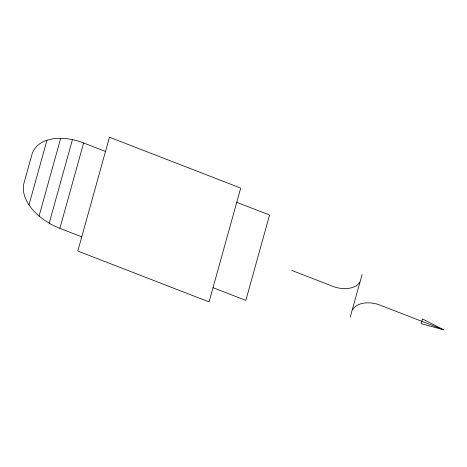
<?xml version="1.0" encoding="UTF-8"?>
<svg xmlns="http://www.w3.org/2000/svg" width="467" height="467" viewBox="0 0 467 467"><rect width="100%" height="100%" fill="white"/><g stroke="black" fill="none" stroke-linecap="round" stroke-linejoin="round"><path stroke-width="0.7" d="M28.989 204.89L46.951 140.258M39.053 216.116L60.675 138.308M49.198 223.208L72.426 139.639M81.76 236.827L59.881 228.351L83.611 142.972L105.489 151.454M350.209 317.216L362.077 274.526M443.65 329.778L421.111 323.672L422.431 318.932L443.65 329.778L378.019 304.344A27.319 17.01 24.8 0 0 352.789 309.44M236.751 202.316L269.564 215.03L245.835 300.409L213.022 287.695M291.706 270.405L334.769 287.088A27.319 17.01 24.8 0 0 359.999 281.998M83.611 142.972A47.074 29.304 24.8 0 0 31.949 154.478L24.039 182.936A47.074 29.304 24.8 0 0 59.881 228.351M109.447 137.222L77.808 251.059L209.064 301.921L240.703 188.084L109.447 137.222"/></g></svg>
